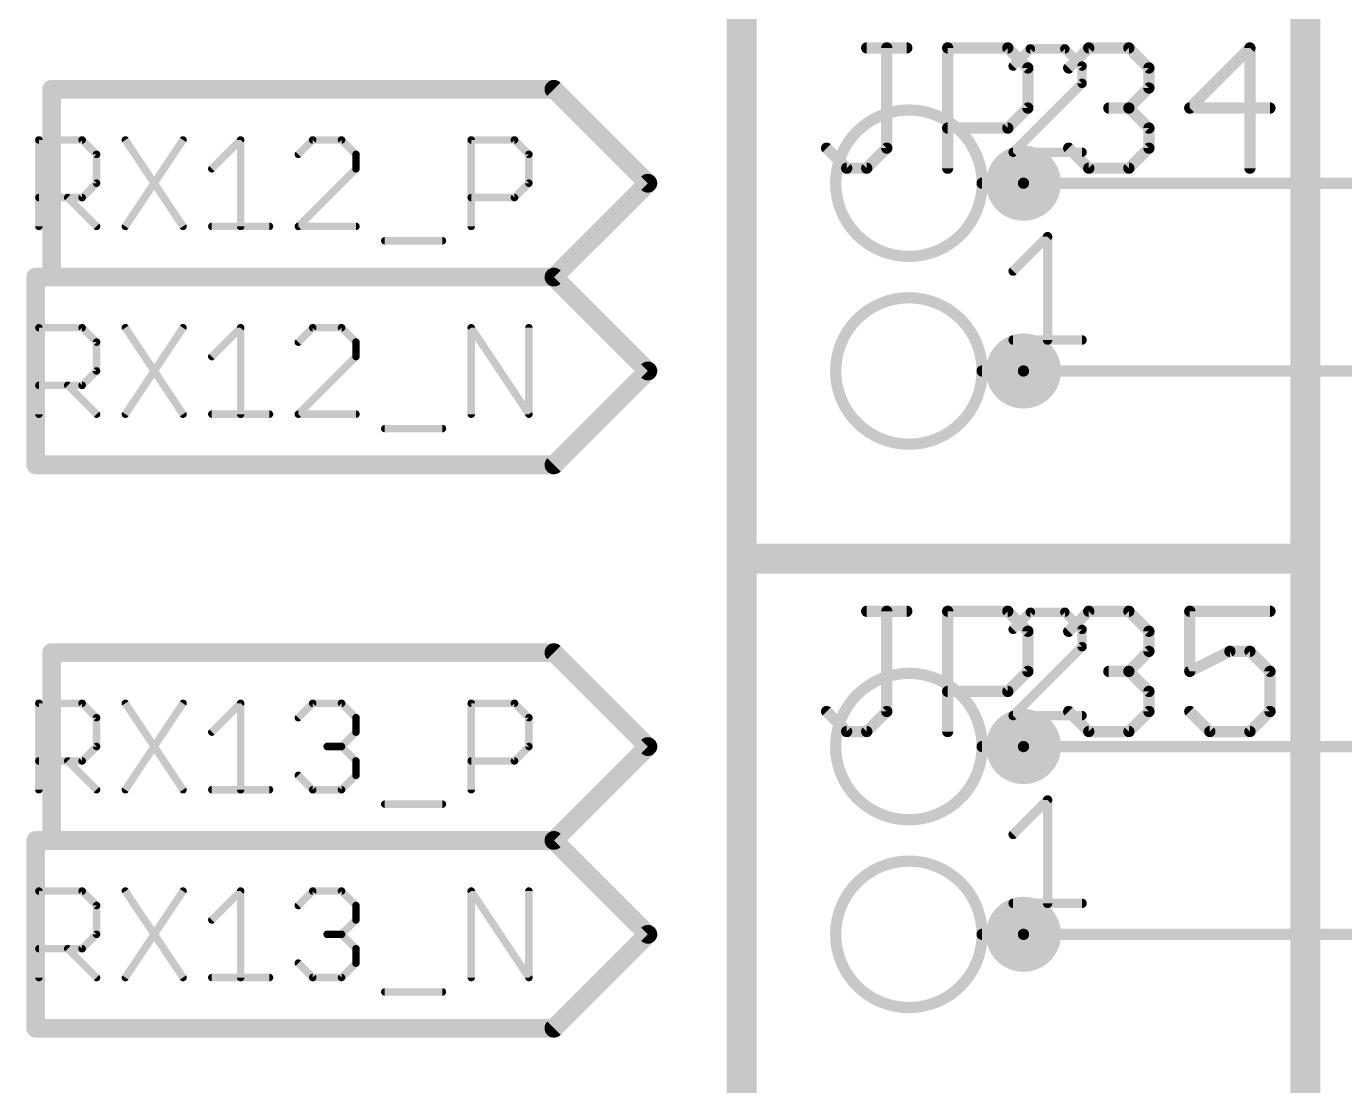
# Model space of a CAD drawing. Extents: x -72 to 265, y -97 to 216.
# Drawn here: x -71.91 to -54.08, y -37.61 to -23.28 of the extents above; entities that cross this region are included whole.
import ezdxf

# ---------------------------------------------------------------- set-up
doc = ezdxf.new("R2010")
doc.units = 0
for name, color, linetype in [('91', 94, 'CONTINUOUS'), ('94', 14, 'CONTINUOUS'), ('95', 251, 'CONTINUOUS')]:
    doc.layers.add(name, color=color, linetype=linetype)

msp = doc.modelspace()

# ---------------------------------------------------------------- linework, layer by layer
at = {"layer": '91'}
for points, const_width in [([(-58.42, -25.654, 1), (-58.42, -25.146, 1), (-58.42, -25.654)], 0.508), ([(-58.42, -25.3619, 1), (-58.42, -25.4381)], 0.0762), ([(-58.42, -28.194, 1), (-58.42, -27.686, 1), (-58.42, -28.194)], 0.508), ([(-58.42, -27.9019, 1), (-58.42, -27.9781)], 0.0762), ([(-58.42, -33.274, 1), (-58.42, -32.766, 1), (-58.42, -33.274)], 0.508), ([(-58.42, -32.9819, 1), (-58.42, -33.0581)], 0.0762), ([(-58.42, -35.814, 1), (-58.42, -35.306, 1), (-58.42, -35.814)], 0.508), ([(-58.42, -35.5219, 1), (-58.42, -35.5981)], 0.0762)]:
    msp.add_lwpolyline(points, format="xyb", dxfattribs=dict(at, const_width=const_width))
at = {"layer": '91', "const_width": 0.1524}
for points in [[(-58.42, -25.4), (-45.72, -25.4)], [(-58.42, -27.94), (-45.72, -27.94)], [(-58.42, -33.02), (-45.72, -33.02)], [(-58.42, -35.56), (-45.72, -35.56)]]:
    msp.add_lwpolyline(points, dxfattribs=at)
at = {"layer": '94'}
for points, const_width in [([(-62.23, -22.86), (-62.23, -30.48)], 0.4064), ([(-54.61, -30.48), (-54.61, -22.86)], 0.4064), ([(-58.42, -25.4), (-58.9788, -25.4)], 0.1524), ([(-58.42, -27.94), (-58.9788, -27.94)], 0.1524), ([(-62.23, -30.48), (-54.61, -30.48)], 0.4064), ([(-54.61, -30.48), (-62.23, -30.48)], 0.4064), ([(-62.23, -30.48), (-62.23, -38.1)], 0.4064), ([(-54.61, -38.1), (-54.61, -30.48)], 0.4064), ([(-58.42, -33.02), (-58.9788, -33.02)], 0.1524), ([(-58.42, -35.56), (-58.9788, -35.56)], 0.1524)]:
    msp.add_lwpolyline(points, dxfattribs=dict(at, const_width=const_width))
for points, const_width in [([(-59.9694, -26.3906, 1), (-59.9694, -24.4094, 1), (-59.9694, -26.3906)], 0.1524), ([(-58.9788, -25.3619, 1), (-58.9788, -25.4381)], 0.0762), ([(-58.42, -25.4381, 1), (-58.42, -25.3619)], 0.0762), ([(-59.9694, -28.9306, 1), (-59.9694, -26.9494, 1), (-59.9694, -28.9306)], 0.1524), ([(-58.9788, -27.9019, 1), (-58.9788, -27.9781)], 0.0762), ([(-58.42, -27.9781, 1), (-58.42, -27.9019)], 0.0762), ([(-62.23, -30.3784, 1), (-62.23, -30.5816)], 0.2032), ([(-62.23, -30.3784, 1), (-62.23, -30.5816)], 0.2032), ([(-62.1284, -30.48, 1), (-62.3316, -30.48)], 0.2032), ([(-54.5084, -30.48, 1), (-54.7116, -30.48)], 0.2032), ([(-54.61, -30.5816, 1), (-54.61, -30.3784)], 0.2032), ([(-54.61, -30.5816, 1), (-54.61, -30.3784)], 0.2032), ([(-62.3316, -30.48, 1), (-62.1284, -30.48)], 0.2032), ([(-54.7116, -30.48, 1), (-54.5084, -30.48)], 0.2032), ([(-59.9694, -34.0106, 1), (-59.9694, -32.0294, 1), (-59.9694, -34.0106)], 0.1524), ([(-58.9788, -32.9819, 1), (-58.9788, -33.0581)], 0.0762), ([(-58.42, -33.0581, 1), (-58.42, -32.9819)], 0.0762), ([(-59.9694, -36.5506, 1), (-59.9694, -34.5694, 1), (-59.9694, -36.5506)], 0.1524), ([(-58.9788, -35.5219, 1), (-58.9788, -35.5981)], 0.0762), ([(-58.42, -35.5981, 1), (-58.42, -35.5219)], 0.0762)]:
    msp.add_lwpolyline(points, format="xyb", dxfattribs=dict(at, const_width=const_width))
at = {"layer": '95'}
for points, const_width in [([(-60.5401, -23.5698), (-59.9978, -23.5698)], 0.1524), ([(-60.2689, -24.9256), (-60.2689, -23.5698)], 0.1524), ([(-59.4453, -25.1968), (-59.4453, -23.5698)], 0.1524), ([(-59.4453, -23.5698), (-58.6318, -23.5698)], 0.1524), ([(-58.6318, -23.5698), (-58.3606, -23.841)], 0.1524), ([(-58.3267, -23.5827), (-58.5597, -23.8157)], 0.127), ([(-57.8606, -23.5827), (-58.3267, -23.5827)], 0.127), ([(-57.6276, -23.8157), (-57.8606, -23.5827)], 0.127), ([(-57.8081, -23.841), (-57.537, -23.5698)], 0.1524), ([(-57.537, -23.5698), (-56.9946, -23.5698)], 0.1524), ([(-56.9946, -23.5698), (-56.7235, -23.841)], 0.1524), ([(-55.3575, -23.5698), (-56.171, -24.3833)], 0.1524), ([(-55.3575, -25.1968), (-55.3575, -23.5698)], 0.1524), ([(-58.3606, -23.841), (-58.3606, -24.3833)], 0.1524), ([(-57.6276, -24.0488), (-57.6276, -23.8157)], 0.127), ([(-56.7235, -23.841), (-56.7235, -24.1121)], 0.1524), ([(-64.77, -24.13), (-71.5639, -24.13)], 0.254), ([(-71.5639, -26.67), (-71.5639, -24.13)], 0.254), ([(-63.5, -25.4), (-64.77, -24.13)], 0.254), ([(-58.5597, -24.9809), (-57.6276, -24.0488)], 0.127), ([(-56.7235, -24.1121), (-56.9946, -24.3833)], 0.1524), ([(-58.3606, -24.3833), (-58.6318, -24.6545)], 0.1524), ([(-56.9946, -24.3833), (-57.2658, -24.3833)], 0.1524), ([(-56.9946, -24.3833), (-56.7235, -24.6545)], 0.1524), ([(-56.171, -24.3833), (-55.0863, -24.3833)], 0.1524), ([(-58.6318, -24.6545), (-59.4453, -24.6545)], 0.1524), ([(-56.7235, -24.6545), (-56.7235, -24.9256)], 0.1524), ([(-71.7356, -25.9842), (-71.7356, -24.8148)], 0.1016), ([(-71.7356, -24.8148), (-71.1509, -24.8148)], 0.1016), ([(-71.1509, -24.8148), (-70.956, -25.0097)], 0.1016), ([(-70.5662, -24.8148), (-69.7866, -25.9842)], 0.1016), ([(-69.7866, -24.8148), (-70.5662, -25.9842)], 0.1016), ([(-69.3968, -25.2046), (-69.007, -24.8148)], 0.1016), ([(-69.007, -24.8148), (-69.007, -25.9842)], 0.1016), ([(-68.0325, -24.8148), (-68.2274, -25.0097)], 0.1016), ([(-67.6427, -24.8148), (-68.0325, -24.8148)], 0.1016), ([(-67.4478, -25.0097), (-67.6427, -24.8148)], 0.1016), ([(-65.8886, -25.9842), (-65.8886, -24.8148)], 0.1016), ([(-65.8886, -24.8148), (-65.3039, -24.8148)], 0.1016), ([(-65.3039, -24.8148), (-65.109, -25.0097)], 0.1016), ([(-70.956, -25.0097), (-70.956, -25.3995)], 0.1016), ([(-67.4478, -25.2046), (-67.4478, -25.0097)], 0.1016), ([(-65.109, -25.0097), (-65.109, -25.3995)], 0.1016), ([(-61.0824, -24.9256), (-60.8113, -25.1968)], 0.1524), ([(-60.5401, -25.1968), (-60.2689, -24.9256)], 0.1524), ([(-57.6276, -24.9809), (-58.5597, -24.9809)], 0.127), ([(-57.537, -25.1968), (-57.8081, -24.9256)], 0.1524), ([(-56.7235, -24.9256), (-56.9946, -25.1968)], 0.1524), ([(-60.8113, -25.1968), (-60.5401, -25.1968)], 0.1524), ([(-56.9946, -25.1968), (-57.537, -25.1968)], 0.1524), ([(-68.2274, -25.9842), (-67.4478, -25.2046)], 0.1016), ([(-63.5, -25.4), (-64.77, -26.67)], 0.254), ([(-70.956, -25.3995), (-71.1509, -25.5944)], 0.1016), ([(-65.109, -25.3995), (-65.3039, -25.5944)], 0.1016), ([(-71.1509, -25.5944), (-71.7356, -25.5944)], 0.1016), ([(-71.3458, -25.5944), (-70.956, -25.9842)], 0.1016), ([(-65.3039, -25.5944), (-65.8886, -25.5944)], 0.1016), ([(-69.3968, -25.9842), (-68.6172, -25.9842)], 0.1016), ([(-67.4478, -25.9842), (-68.2274, -25.9842)], 0.1016), ([(-67.058, -26.1791), (-66.2784, -26.1791)], 0.1016), ([(-58.5597, -26.5888), (-58.0936, -26.1227)], 0.127), ([(-58.0936, -26.1227), (-58.0936, -27.5209)], 0.127), ([(-64.77, -26.67), (-71.7781, -26.67)], 0.254), ([(-71.7781, -29.21), (-71.7781, -26.67)], 0.254), ([(-64.77, -26.67), (-71.5639, -26.67)], 0.254), ([(-63.5, -27.94), (-64.77, -26.67)], 0.254), ([(-71.7356, -28.5242), (-71.7356, -27.3548)], 0.1016), ([(-71.7356, -27.3548), (-71.1509, -27.3548)], 0.1016), ([(-71.1509, -27.3548), (-70.956, -27.5497)], 0.1016), ([(-70.5662, -27.3548), (-69.7866, -28.5242)], 0.1016), ([(-69.7866, -27.3548), (-70.5662, -28.5242)], 0.1016), ([(-69.3968, -27.7446), (-69.007, -27.3548)], 0.1016), ([(-69.007, -27.3548), (-69.007, -28.5242)], 0.1016), ([(-68.0325, -27.3548), (-68.2274, -27.5497)], 0.1016), ([(-67.6427, -27.3548), (-68.0325, -27.3548)], 0.1016), ([(-67.4478, -27.5497), (-67.6427, -27.3548)], 0.1016), ([(-65.8886, -28.5242), (-65.8886, -27.3548)], 0.1016), ([(-65.8886, -27.3548), (-65.109, -28.5242)], 0.1016), ([(-65.109, -28.5242), (-65.109, -27.3548)], 0.1016), ([(-70.956, -27.5497), (-70.956, -27.9395)], 0.1016), ([(-67.4478, -27.7446), (-67.4478, -27.5497)], 0.1016), ([(-58.5597, -27.5209), (-57.6276, -27.5209)], 0.127), ([(-68.2274, -28.5242), (-67.4478, -27.7446)], 0.1016), ([(-70.956, -27.9395), (-71.1509, -28.1344)], 0.1016), ([(-63.5, -27.94), (-64.77, -29.21)], 0.254), ([(-71.1509, -28.1344), (-71.7356, -28.1344)], 0.1016), ([(-71.3458, -28.1344), (-70.956, -28.5242)], 0.1016), ([(-69.3968, -28.5242), (-68.6172, -28.5242)], 0.1016), ([(-67.4478, -28.5242), (-68.2274, -28.5242)], 0.1016), ([(-67.058, -28.7191), (-66.2784, -28.7191)], 0.1016), ([(-64.77, -29.21), (-71.7781, -29.21)], 0.254), ([(-60.5401, -31.1898), (-59.9978, -31.1898)], 0.1524), ([(-60.2689, -32.5456), (-60.2689, -31.1898)], 0.1524), ([(-59.4453, -32.8168), (-59.4453, -31.1898)], 0.1524), ([(-59.4453, -31.1898), (-58.6318, -31.1898)], 0.1524), ([(-58.6318, -31.1898), (-58.3606, -31.461)], 0.1524), ([(-58.3267, -31.2027), (-58.5597, -31.4357)], 0.127), ([(-57.8606, -31.2027), (-58.3267, -31.2027)], 0.127), ([(-57.6276, -31.4357), (-57.8606, -31.2027)], 0.127), ([(-57.8081, -31.461), (-57.537, -31.1898)], 0.1524), ([(-57.537, -31.1898), (-56.9946, -31.1898)], 0.1524), ([(-56.9946, -31.1898), (-56.7235, -31.461)], 0.1524), ([(-55.0863, -31.1898), (-56.171, -31.1898)], 0.1524), ([(-56.171, -31.1898), (-56.171, -32.0033)], 0.1524), ([(-57.6276, -31.6688), (-57.6276, -31.4357)], 0.127), ([(-58.3606, -31.461), (-58.3606, -32.0033)], 0.1524), ([(-56.7235, -31.461), (-56.7235, -31.7321)], 0.1524), ([(-64.77, -31.75), (-71.5639, -31.75)], 0.254), ([(-71.5639, -34.29), (-71.5639, -31.75)], 0.254), ([(-63.5, -33.02), (-64.77, -31.75)], 0.254), ([(-58.5597, -32.6009), (-57.6276, -31.6688)], 0.127), ([(-56.7235, -31.7321), (-56.9946, -32.0033)], 0.1524), ([(-56.171, -32.0033), (-55.6286, -31.7321)], 0.1524), ([(-55.6286, -31.7321), (-55.3575, -31.7321)], 0.1524), ([(-55.3575, -31.7321), (-55.0863, -32.0033)], 0.1524), ([(-58.3606, -32.0033), (-58.6318, -32.2745)], 0.1524), ([(-56.9946, -32.0033), (-57.2658, -32.0033)], 0.1524), ([(-56.9946, -32.0033), (-56.7235, -32.2745)], 0.1524), ([(-55.0863, -32.0033), (-55.0863, -32.5456)], 0.1524), ([(-58.6318, -32.2745), (-59.4453, -32.2745)], 0.1524), ([(-56.7235, -32.2745), (-56.7235, -32.5456)], 0.1524), ([(-71.7356, -33.6042), (-71.7356, -32.4348)], 0.1016), ([(-71.7356, -32.4348), (-71.1509, -32.4348)], 0.1016), ([(-71.1509, -32.4348), (-70.956, -32.6297)], 0.1016), ([(-70.5662, -32.4348), (-69.7866, -33.6042)], 0.1016), ([(-69.7866, -32.4348), (-70.5662, -33.6042)], 0.1016), ([(-69.3968, -32.8246), (-69.007, -32.4348)], 0.1016), ([(-69.007, -32.4348), (-69.007, -33.6042)], 0.1016), ([(-68.2274, -32.6297), (-68.0325, -32.4348)], 0.1016), ([(-68.0325, -32.4348), (-67.6427, -32.4348)], 0.1016), ([(-67.6427, -32.4348), (-67.4478, -32.6297)], 0.1016), ([(-65.8886, -33.6042), (-65.8886, -32.4348)], 0.1016), ([(-65.8886, -32.4348), (-65.3039, -32.4348)], 0.1016), ([(-65.3039, -32.4348), (-65.109, -32.6297)], 0.1016), ([(-70.956, -32.6297), (-70.956, -33.0195)], 0.1016), ([(-67.4478, -32.6297), (-67.4478, -32.8246)], 0.1016), ([(-65.109, -32.6297), (-65.109, -33.0195)], 0.1016), ([(-61.0824, -32.5456), (-60.8113, -32.8168)], 0.1524), ([(-60.5401, -32.8168), (-60.2689, -32.5456)], 0.1524), ([(-57.6276, -32.6009), (-58.5597, -32.6009)], 0.127), ([(-57.537, -32.8168), (-57.8081, -32.5456)], 0.1524), ([(-56.7235, -32.5456), (-56.9946, -32.8168)], 0.1524), ([(-55.8998, -32.8168), (-56.171, -32.5456)], 0.1524), ([(-55.0863, -32.5456), (-55.3575, -32.8168)], 0.1524), ([(-67.4478, -32.8246), (-67.6427, -33.0195)], 0.1016), ([(-60.8113, -32.8168), (-60.5401, -32.8168)], 0.1524), ([(-56.9946, -32.8168), (-57.537, -32.8168)], 0.1524), ([(-55.3575, -32.8168), (-55.8998, -32.8168)], 0.1524), ([(-70.956, -33.0195), (-71.1509, -33.2144)], 0.1016), ([(-67.6427, -33.0195), (-67.8376, -33.0195)], 0.1016), ([(-67.6427, -33.0195), (-67.4478, -33.2144)], 0.1016), ([(-65.109, -33.0195), (-65.3039, -33.2144)], 0.1016), ([(-63.5, -33.02), (-64.77, -34.29)], 0.254), ([(-71.1509, -33.2144), (-71.7356, -33.2144)], 0.1016), ([(-71.3458, -33.2144), (-70.956, -33.6042)], 0.1016), ([(-67.4478, -33.2144), (-67.4478, -33.4093)], 0.1016), ([(-65.3039, -33.2144), (-65.8886, -33.2144)], 0.1016), ([(-68.0325, -33.6042), (-68.2274, -33.4093)], 0.1016), ([(-67.4478, -33.4093), (-67.6427, -33.6042)], 0.1016), ([(-69.3968, -33.6042), (-68.6172, -33.6042)], 0.1016), ([(-67.6427, -33.6042), (-68.0325, -33.6042)], 0.1016), ([(-58.5597, -34.2088), (-58.0936, -33.7427)], 0.127), ([(-58.0936, -33.7427), (-58.0936, -35.1409)], 0.127), ([(-67.058, -33.7991), (-66.2784, -33.7991)], 0.1016), ([(-64.77, -34.29), (-71.7781, -34.29)], 0.254), ([(-71.7781, -36.83), (-71.7781, -34.29)], 0.254), ([(-64.77, -34.29), (-71.5639, -34.29)], 0.254), ([(-63.5, -35.56), (-64.77, -34.29)], 0.254), ([(-71.7356, -36.1442), (-71.7356, -34.9748)], 0.1016), ([(-71.7356, -34.9748), (-71.1509, -34.9748)], 0.1016), ([(-71.1509, -34.9748), (-70.956, -35.1697)], 0.1016), ([(-70.5662, -34.9748), (-69.7866, -36.1442)], 0.1016), ([(-69.7866, -34.9748), (-70.5662, -36.1442)], 0.1016), ([(-69.3968, -35.3646), (-69.007, -34.9748)], 0.1016), ([(-69.007, -34.9748), (-69.007, -36.1442)], 0.1016), ([(-68.2274, -35.1697), (-68.0325, -34.9748)], 0.1016), ([(-68.0325, -34.9748), (-67.6427, -34.9748)], 0.1016), ([(-67.6427, -34.9748), (-67.4478, -35.1697)], 0.1016), ([(-65.8886, -36.1442), (-65.8886, -34.9748)], 0.1016), ([(-65.8886, -34.9748), (-65.109, -36.1442)], 0.1016), ([(-65.109, -36.1442), (-65.109, -34.9748)], 0.1016), ([(-70.956, -35.1697), (-70.956, -35.5595)], 0.1016), ([(-67.4478, -35.1697), (-67.4478, -35.3646)], 0.1016), ([(-58.5597, -35.1409), (-57.6276, -35.1409)], 0.127), ([(-67.4478, -35.3646), (-67.6427, -35.5595)], 0.1016), ([(-63.5, -35.56), (-64.77, -36.83)], 0.254), ([(-70.956, -35.5595), (-71.1509, -35.7544)], 0.1016), ([(-67.6427, -35.5595), (-67.8376, -35.5595)], 0.1016), ([(-67.6427, -35.5595), (-67.4478, -35.7544)], 0.1016), ([(-71.1509, -35.7544), (-71.7356, -35.7544)], 0.1016), ([(-71.3458, -35.7544), (-70.956, -36.1442)], 0.1016), ([(-67.4478, -35.7544), (-67.4478, -35.9493)], 0.1016), ([(-68.0325, -36.1442), (-68.2274, -35.9493)], 0.1016), ([(-67.4478, -35.9493), (-67.6427, -36.1442)], 0.1016), ([(-69.3968, -36.1442), (-68.6172, -36.1442)], 0.1016), ([(-67.6427, -36.1442), (-68.0325, -36.1442)], 0.1016), ([(-67.058, -36.3391), (-66.2784, -36.3391)], 0.1016), ([(-64.77, -36.83), (-71.7781, -36.83)], 0.254)]:
    msp.add_lwpolyline(points, dxfattribs=dict(at, const_width=const_width))
for points, const_width in [([(-60.5401, -23.5317, 1), (-60.5401, -23.6079)], 0.0762), ([(-60.2308, -23.5698, 1), (-60.307, -23.5698)], 0.0762), ([(-59.9978, -23.6079, 1), (-59.9978, -23.5317)], 0.0762), ([(-59.4072, -23.5698, 1), (-59.4834, -23.5698)], 0.0762), ([(-59.4453, -23.5317, 1), (-59.4453, -23.6079)], 0.0762), ([(-58.6048, -23.5429, 1), (-58.6587, -23.5968)], 0.0762), ([(-58.6318, -23.6079, 1), (-58.6318, -23.5317)], 0.0762), ([(-58.3267, -23.551, 1), (-58.3267, -23.6145)], 0.0635), ([(-58.3042, -23.6052, 1), (-58.3491, -23.5603)], 0.0635), ([(-57.8382, -23.5603, 1), (-57.8831, -23.6052)], 0.0635), ([(-57.8606, -23.6145, 1), (-57.8606, -23.551)], 0.0635), ([(-57.537, -23.5317, 1), (-57.537, -23.6079)], 0.0762), ([(-57.51, -23.5968, 1), (-57.5639, -23.5429)], 0.0762), ([(-56.9677, -23.5429, 1), (-57.0216, -23.5968)], 0.0762), ([(-56.9946, -23.6079, 1), (-56.9946, -23.5317)], 0.0762), ([(-55.3194, -23.5698, 1), (-55.3956, -23.5698)], 0.0762), ([(-55.3305, -23.5968, 1), (-55.3844, -23.5429)], 0.0762), ([(-58.5822, -23.7933, 1), (-58.5372, -23.8382)], 0.0635), ([(-58.3225, -23.841, 1), (-58.3987, -23.841)], 0.0762), ([(-58.3876, -23.8679, 1), (-58.3337, -23.814)], 0.0762), ([(-57.8351, -23.814, 1), (-57.7812, -23.8679)], 0.0762), ([(-57.5958, -23.8157, 1), (-57.6593, -23.8157)], 0.0635), ([(-57.65, -23.8382, 1), (-57.6051, -23.7933)], 0.0635), ([(-56.6854, -23.841, 1), (-56.7616, -23.841)], 0.0762), ([(-56.7504, -23.8679, 1), (-56.6965, -23.814)], 0.0762), ([(-71.5639, -24.0665, 1), (-71.5639, -24.1935)], 0.127), ([(-71.5004, -24.13, 1), (-71.6274, -24.13)], 0.127), ([(-64.7251, -24.0851, 1), (-64.8149, -24.1749)], 0.127), ([(-64.77, -24.1935, 1), (-64.77, -24.0665)], 0.127), ([(-57.6593, -24.0488, 1), (-57.5958, -24.0488)], 0.0635), ([(-57.6051, -24.0712, 1), (-57.65, -24.0263)], 0.0635), ([(-56.6965, -24.1391, 1), (-56.7504, -24.0852)], 0.0762), ([(-56.7616, -24.1121, 1), (-56.6854, -24.1121)], 0.0762), ([(-58.3987, -24.3833, 1), (-58.3225, -24.3833)], 0.0762), ([(-58.3337, -24.4102, 1), (-58.3876, -24.3564)], 0.0762), ([(-57.2658, -24.3452, 1), (-57.2658, -24.4214)], 0.0762), ([(-56.9677, -24.3564, 1), (-57.0216, -24.4102)], 0.0762), ([(-57.0216, -24.3564, 1), (-56.9677, -24.4102)], 0.0762), ([(-56.9946, -24.4214, 1), (-56.9946, -24.3452)], 0.0762), ([(-56.171, -24.3452, 1), (-56.171, -24.4214)], 0.0762), ([(-56.1979, -24.3564, 1), (-56.144, -24.4102)], 0.0762), ([(-55.0863, -24.4214, 1), (-55.0863, -24.3452)], 0.0762), ([(-59.4453, -24.6164, 1), (-59.4453, -24.6926)], 0.0762), ([(-58.6587, -24.6275, 1), (-58.6048, -24.6814)], 0.0762), ([(-58.6318, -24.6926, 1), (-58.6318, -24.6164)], 0.0762), ([(-56.6854, -24.6545, 1), (-56.7616, -24.6545)], 0.0762), ([(-56.7504, -24.6814, 1), (-56.6965, -24.6275)], 0.0762), ([(-71.7102, -24.8148, 1), (-71.761, -24.8148)], 0.0508), ([(-71.7356, -24.7894, 1), (-71.7356, -24.8402)], 0.0508), ([(-71.1329, -24.7968, 1), (-71.1689, -24.8328)], 0.0508), ([(-71.1509, -24.8402, 1), (-71.1509, -24.7894)], 0.0508), ([(-70.5451, -24.8007, 1), (-70.5873, -24.8289)], 0.0508), ([(-69.7655, -24.8289, 1), (-69.8077, -24.8007)], 0.0508), ([(-68.9816, -24.8148, 1), (-69.0324, -24.8148)], 0.0508), ([(-68.989, -24.8328, 1), (-69.025, -24.7968)], 0.0508), ([(-68.0325, -24.7894, 1), (-68.0325, -24.8402)], 0.0508), ([(-68.0145, -24.8328, 1), (-68.0505, -24.7968)], 0.0508), ([(-67.6247, -24.7968, 1), (-67.6607, -24.8328)], 0.0508), ([(-67.6427, -24.8402, 1), (-67.6427, -24.7894)], 0.0508), ([(-65.8632, -24.8148, 1), (-65.914, -24.8148)], 0.0508), ([(-65.8886, -24.7894, 1), (-65.8886, -24.8402)], 0.0508), ([(-65.286, -24.7968, 1), (-65.3219, -24.8328)], 0.0508), ([(-65.3039, -24.8402, 1), (-65.3039, -24.7894)], 0.0508), ([(-70.9306, -25.0097, 1), (-70.9814, -25.0097)], 0.0508), ([(-67.4224, -25.0097, 1), (-67.4732, -25.0097)], 0.0508), ([(-65.0836, -25.0097, 1), (-65.1344, -25.0097)], 0.0508), ([(-61.0555, -24.8987, 1), (-61.1094, -24.9526)], 0.0762), ([(-60.307, -24.9256, 1), (-60.2308, -24.9256)], 0.0762), ([(-60.242, -24.9526, 1), (-60.2959, -24.8987)], 0.0762), ([(-58.5822, -24.9584, 1), (-58.5372, -25.0034)], 0.0635), ([(-58.5597, -24.9492, 1), (-58.5597, -25.0127)], 0.0635), ([(-57.7812, -24.8987, 1), (-57.8351, -24.9526)], 0.0762), ([(-57.6276, -25.0127, 1), (-57.6276, -24.9492)], 0.0635), ([(-56.7616, -24.9256, 1), (-56.6854, -24.9256)], 0.0762), ([(-56.6965, -24.9526, 1), (-56.7504, -24.8987)], 0.0762), ([(-70.974, -25.0277, 1), (-70.938, -24.9917)], 0.0508), ([(-68.2454, -24.9917, 1), (-68.2094, -25.0277)], 0.0508), ([(-67.4658, -25.0277, 1), (-67.4298, -24.9917)], 0.0508), ([(-65.127, -25.0277, 1), (-65.0911, -24.9917)], 0.0508), ([(-60.8113, -25.1587, 1), (-60.8113, -25.2349)], 0.0762), ([(-60.8382, -25.2237, 1), (-60.7843, -25.1699)], 0.0762), ([(-60.567, -25.1699, 1), (-60.5132, -25.2237)], 0.0762), ([(-60.5401, -25.2349, 1), (-60.5401, -25.1587)], 0.0762), ([(-57.537, -25.1587, 1), (-57.537, -25.2349)], 0.0762), ([(-57.5639, -25.2237, 1), (-57.51, -25.1699)], 0.0762), ([(-57.0216, -25.1699, 1), (-56.9677, -25.2237)], 0.0762), ([(-56.9946, -25.2349, 1), (-56.9946, -25.1587)], 0.0762), ([(-69.4148, -25.1866, 1), (-69.3788, -25.2226)], 0.0508), ([(-67.4732, -25.2046, 1), (-67.4224, -25.2046)], 0.0508), ([(-67.4298, -25.2226, 1), (-67.4658, -25.1866)], 0.0508), ([(-63.4551, -25.4449, 1), (-63.5449, -25.3551)], 0.127), ([(-63.5449, -25.4449, 1), (-63.4551, -25.3551)], 0.127), ([(-59.4834, -25.1968, 1), (-59.4072, -25.1968)], 0.0762), ([(-55.3956, -25.1968, 1), (-55.3194, -25.1968)], 0.0762), ([(-70.9814, -25.3995, 1), (-70.9306, -25.3995)], 0.0508), ([(-70.938, -25.4175, 1), (-70.974, -25.3815)], 0.0508), ([(-65.1344, -25.3995, 1), (-65.0836, -25.3995)], 0.0508), ([(-65.0911, -25.4175, 1), (-65.127, -25.3815)], 0.0508), ([(-71.7356, -25.569, 1), (-71.7356, -25.6198)], 0.0508), ([(-71.3278, -25.5764, 1), (-71.3638, -25.6124)], 0.0508), ([(-71.1689, -25.5764, 1), (-71.1329, -25.6124)], 0.0508), ([(-71.1509, -25.6198, 1), (-71.1509, -25.569)], 0.0508), ([(-65.8886, -25.569, 1), (-65.8886, -25.6198)], 0.0508), ([(-65.3219, -25.5764, 1), (-65.286, -25.6124)], 0.0508), ([(-65.3039, -25.6198, 1), (-65.3039, -25.569)], 0.0508), ([(-71.761, -25.9842, 1), (-71.7102, -25.9842)], 0.0508), ([(-70.974, -26.0022, 1), (-70.938, -25.9662)], 0.0508), ([(-70.5873, -25.9701, 1), (-70.5451, -25.9983)], 0.0508), ([(-69.8077, -25.9983, 1), (-69.7655, -25.9701)], 0.0508), ([(-69.3968, -25.9588, 1), (-69.3968, -26.0096)], 0.0508), ([(-69.0324, -25.9842, 1), (-68.9816, -25.9842)], 0.0508), ([(-68.6172, -26.0096, 1), (-68.6172, -25.9588)], 0.0508), ([(-68.2454, -25.9662, 1), (-68.2094, -26.0022)], 0.0508), ([(-68.2274, -25.9588, 1), (-68.2274, -26.0096)], 0.0508), ([(-67.4478, -26.0096, 1), (-67.4478, -25.9588)], 0.0508), ([(-65.914, -25.9842, 1), (-65.8632, -25.9842)], 0.0508), ([(-67.058, -26.1537, 1), (-67.058, -26.2045)], 0.0508), ([(-66.2784, -26.2045, 1), (-66.2784, -26.1537)], 0.0508), ([(-58.0619, -26.1227, 1), (-58.1254, -26.1227)], 0.0635), ([(-58.0712, -26.1452, 1), (-58.1161, -26.1003)], 0.0635), ([(-71.7781, -26.6065, 1), (-71.7781, -26.7335)], 0.127), ([(-71.7146, -26.67, 1), (-71.8416, -26.67)], 0.127), ([(-71.5639, -26.6065, 1), (-71.5639, -26.7335)], 0.127), ([(-64.7251, -26.6251, 1), (-64.8149, -26.7149)], 0.127), ([(-64.8149, -26.6251, 1), (-64.7251, -26.7149)], 0.127), ([(-64.77, -26.7335, 1), (-64.77, -26.6065)], 0.127), ([(-64.77, -26.7335, 1), (-64.77, -26.6065)], 0.127), ([(-58.5822, -26.5663, 1), (-58.5372, -26.6112)], 0.0635), ([(-71.6274, -26.67, 1), (-71.5004, -26.67)], 0.127), ([(-71.7102, -27.3548, 1), (-71.761, -27.3548)], 0.0508), ([(-71.7356, -27.3294, 1), (-71.7356, -27.3802)], 0.0508), ([(-71.1329, -27.3368, 1), (-71.1689, -27.3728)], 0.0508), ([(-71.1509, -27.3802, 1), (-71.1509, -27.3294)], 0.0508), ([(-70.5451, -27.3407, 1), (-70.5873, -27.3689)], 0.0508), ([(-69.7655, -27.3689, 1), (-69.8077, -27.3407)], 0.0508), ([(-68.9816, -27.3548, 1), (-69.0324, -27.3548)], 0.0508), ([(-68.989, -27.3728, 1), (-69.025, -27.3368)], 0.0508), ([(-68.0325, -27.3294, 1), (-68.0325, -27.3802)], 0.0508), ([(-68.0145, -27.3728, 1), (-68.0505, -27.3368)], 0.0508), ([(-67.6247, -27.3368, 1), (-67.6607, -27.3728)], 0.0508), ([(-67.6427, -27.3802, 1), (-67.6427, -27.3294)], 0.0508), ([(-65.8632, -27.3548, 1), (-65.914, -27.3548)], 0.0508), ([(-65.8675, -27.3407, 1), (-65.9097, -27.3689)], 0.0508), ([(-65.0836, -27.3548, 1), (-65.1344, -27.3548)], 0.0508), ([(-70.9306, -27.5497, 1), (-70.9814, -27.5497)], 0.0508), ([(-70.974, -27.5677, 1), (-70.938, -27.5317)], 0.0508), ([(-68.2454, -27.5317, 1), (-68.2094, -27.5677)], 0.0508), ([(-67.4224, -27.5497, 1), (-67.4732, -27.5497)], 0.0508), ([(-67.4658, -27.5677, 1), (-67.4298, -27.5317)], 0.0508), ([(-58.5597, -27.4892, 1), (-58.5597, -27.5526)], 0.0635), ([(-58.1254, -27.5209, 1), (-58.0619, -27.5209)], 0.0635), ([(-57.6276, -27.5526, 1), (-57.6276, -27.4892)], 0.0635), ([(-69.4148, -27.7266, 1), (-69.3788, -27.7626)], 0.0508), ([(-67.4732, -27.7446, 1), (-67.4224, -27.7446)], 0.0508), ([(-67.4298, -27.7626, 1), (-67.4658, -27.7266)], 0.0508), ([(-70.9814, -27.9395, 1), (-70.9306, -27.9395)], 0.0508), ([(-70.938, -27.9575, 1), (-70.974, -27.9215)], 0.0508), ([(-63.4551, -27.9849, 1), (-63.5449, -27.8951)], 0.127), ([(-63.5449, -27.9849, 1), (-63.4551, -27.8951)], 0.127), ([(-71.7356, -28.109, 1), (-71.7356, -28.1598)], 0.0508), ([(-71.3278, -28.1164, 1), (-71.3638, -28.1524)], 0.0508), ([(-71.1689, -28.1164, 1), (-71.1329, -28.1524)], 0.0508), ([(-71.1509, -28.1598, 1), (-71.1509, -28.109)], 0.0508), ([(-71.761, -28.5242, 1), (-71.7102, -28.5242)], 0.0508), ([(-70.974, -28.5422, 1), (-70.938, -28.5062)], 0.0508), ([(-70.5873, -28.5101, 1), (-70.5451, -28.5383)], 0.0508), ([(-69.8077, -28.5383, 1), (-69.7655, -28.5101)], 0.0508), ([(-69.3968, -28.4988, 1), (-69.3968, -28.5496)], 0.0508), ([(-69.0324, -28.5242, 1), (-68.9816, -28.5242)], 0.0508), ([(-68.6172, -28.5496, 1), (-68.6172, -28.4988)], 0.0508), ([(-68.2454, -28.5062, 1), (-68.2094, -28.5422)], 0.0508), ([(-68.2274, -28.4988, 1), (-68.2274, -28.5496)], 0.0508), ([(-67.4478, -28.5496, 1), (-67.4478, -28.4988)], 0.0508), ([(-65.914, -28.5242, 1), (-65.8632, -28.5242)], 0.0508), ([(-65.1344, -28.5242, 1), (-65.0836, -28.5242)], 0.0508), ([(-65.1301, -28.5383, 1), (-65.0879, -28.5101)], 0.0508), ([(-67.058, -28.6937, 1), (-67.058, -28.7445)], 0.0508), ([(-66.2784, -28.7445, 1), (-66.2784, -28.6937)], 0.0508), ([(-71.7781, -29.1465, 1), (-71.7781, -29.2735)], 0.127), ([(-71.8416, -29.21, 1), (-71.7146, -29.21)], 0.127), ([(-64.8149, -29.1651, 1), (-64.7251, -29.2549)], 0.127), ([(-64.77, -29.2735, 1), (-64.77, -29.1465)], 0.127), ([(-60.5401, -31.1517, 1), (-60.5401, -31.2279)], 0.0762), ([(-60.2308, -31.1898, 1), (-60.307, -31.1898)], 0.0762), ([(-59.9978, -31.2279, 1), (-59.9978, -31.1517)], 0.0762), ([(-59.4072, -31.1898, 1), (-59.4834, -31.1898)], 0.0762), ([(-59.4453, -31.1517, 1), (-59.4453, -31.2279)], 0.0762), ([(-58.6048, -31.1629, 1), (-58.6587, -31.2168)], 0.0762), ([(-58.6318, -31.2279, 1), (-58.6318, -31.1517)], 0.0762), ([(-58.3267, -31.171, 1), (-58.3267, -31.2345)], 0.0635), ([(-58.3042, -31.2252, 1), (-58.3491, -31.1803)], 0.0635), ([(-57.8382, -31.1803, 1), (-57.8831, -31.2252)], 0.0635), ([(-57.8606, -31.2345, 1), (-57.8606, -31.171)], 0.0635), ([(-57.537, -31.1517, 1), (-57.537, -31.2279)], 0.0762), ([(-57.51, -31.2168, 1), (-57.5639, -31.1629)], 0.0762), ([(-56.9677, -31.1629, 1), (-57.0216, -31.2168)], 0.0762), ([(-56.9946, -31.2279, 1), (-56.9946, -31.1517)], 0.0762), ([(-56.171, -31.1517, 1), (-56.171, -31.2279)], 0.0762), ([(-56.1329, -31.1898, 1), (-56.2091, -31.1898)], 0.0762), ([(-55.0863, -31.2279, 1), (-55.0863, -31.1517)], 0.0762), ([(-57.5958, -31.4357, 1), (-57.6593, -31.4357)], 0.0635), ([(-58.5822, -31.4133, 1), (-58.5372, -31.4582)], 0.0635), ([(-58.3225, -31.461, 1), (-58.3987, -31.461)], 0.0762), ([(-58.3876, -31.4879, 1), (-58.3337, -31.434)], 0.0762), ([(-57.8351, -31.434, 1), (-57.7812, -31.4879)], 0.0762), ([(-57.65, -31.4582, 1), (-57.6051, -31.4133)], 0.0635), ([(-56.6854, -31.461, 1), (-56.7616, -31.461)], 0.0762), ([(-56.7504, -31.4879, 1), (-56.6965, -31.434)], 0.0762), ([(-71.5639, -31.6865, 1), (-71.5639, -31.8135)], 0.127), ([(-71.5004, -31.75, 1), (-71.6274, -31.75)], 0.127), ([(-64.7251, -31.7051, 1), (-64.8149, -31.7949)], 0.127), ([(-64.77, -31.8135, 1), (-64.77, -31.6865)], 0.127), ([(-57.6593, -31.6688, 1), (-57.5958, -31.6688)], 0.0635), ([(-57.6051, -31.6912, 1), (-57.65, -31.6463)], 0.0635), ([(-56.7616, -31.7321, 1), (-56.6854, -31.7321)], 0.0762), ([(-56.6965, -31.7591, 1), (-56.7504, -31.7052)], 0.0762), ([(-55.6286, -31.694, 1), (-55.6286, -31.7702)], 0.0762), ([(-55.6116, -31.7662, 1), (-55.6457, -31.6981)], 0.0762), ([(-55.3305, -31.7052, 1), (-55.3844, -31.7591)], 0.0762), ([(-55.3575, -31.7702, 1), (-55.3575, -31.694)], 0.0762), ([(-58.3987, -32.0033, 1), (-58.3225, -32.0033)], 0.0762), ([(-58.3337, -32.0302, 1), (-58.3876, -31.9764)], 0.0762), ([(-57.2658, -31.9652, 1), (-57.2658, -32.0414)], 0.0762), ([(-56.9677, -31.9764, 1), (-57.0216, -32.0302)], 0.0762), ([(-57.0216, -31.9764, 1), (-56.9677, -32.0302)], 0.0762), ([(-56.9946, -32.0414, 1), (-56.9946, -31.9652)], 0.0762), ([(-56.188, -31.9692, 1), (-56.1539, -32.0374)], 0.0762), ([(-56.2091, -32.0033, 1), (-56.1329, -32.0033)], 0.0762), ([(-55.0482, -32.0033, 1), (-55.1244, -32.0033)], 0.0762), ([(-55.1132, -32.0302, 1), (-55.0594, -31.9764)], 0.0762), ([(-59.4453, -32.2364, 1), (-59.4453, -32.3126)], 0.0762), ([(-58.6587, -32.2475, 1), (-58.6048, -32.3014)], 0.0762), ([(-58.6318, -32.3126, 1), (-58.6318, -32.2364)], 0.0762), ([(-56.6854, -32.2745, 1), (-56.7616, -32.2745)], 0.0762), ([(-56.7504, -32.3014, 1), (-56.6965, -32.2475)], 0.0762), ([(-71.7102, -32.4348, 1), (-71.761, -32.4348)], 0.0508), ([(-71.7356, -32.4094, 1), (-71.7356, -32.4602)], 0.0508), ([(-71.1329, -32.4168, 1), (-71.1689, -32.4528)], 0.0508), ([(-71.1509, -32.4602, 1), (-71.1509, -32.4094)], 0.0508), ([(-70.5451, -32.4207, 1), (-70.5873, -32.4489)], 0.0508), ([(-69.7655, -32.4489, 1), (-69.8077, -32.4207)], 0.0508), ([(-68.9816, -32.4348, 1), (-69.0324, -32.4348)], 0.0508), ([(-68.989, -32.4528, 1), (-69.025, -32.4168)], 0.0508), ([(-68.0325, -32.4094, 1), (-68.0325, -32.4602)], 0.0508), ([(-68.0145, -32.4528, 1), (-68.0505, -32.4168)], 0.0508), ([(-67.6247, -32.4168, 1), (-67.6607, -32.4528)], 0.0508), ([(-67.6427, -32.4602, 1), (-67.6427, -32.4094)], 0.0508), ([(-65.8632, -32.4348, 1), (-65.914, -32.4348)], 0.0508), ([(-65.8886, -32.4094, 1), (-65.8886, -32.4602)], 0.0508), ([(-65.286, -32.4168, 1), (-65.3219, -32.4528)], 0.0508), ([(-65.3039, -32.4602, 1), (-65.3039, -32.4094)], 0.0508), ([(-70.9306, -32.6297, 1), (-70.9814, -32.6297)], 0.0508), ([(-70.974, -32.6477, 1), (-70.938, -32.6117)], 0.0508), ([(-68.2454, -32.6117, 1), (-68.2094, -32.6477)], 0.0508), ([(-67.4224, -32.6297, 1), (-67.4732, -32.6297)], 0.0508), ([(-67.4658, -32.6477, 1), (-67.4298, -32.6117)], 0.0508), ([(-65.0836, -32.6297, 1), (-65.1344, -32.6297)], 0.0508), ([(-65.127, -32.6477, 1), (-65.0911, -32.6117)], 0.0508), ([(-61.0555, -32.5187, 1), (-61.1094, -32.5726)], 0.0762), ([(-60.307, -32.5456, 1), (-60.2308, -32.5456)], 0.0762), ([(-60.242, -32.5726, 1), (-60.2959, -32.5187)], 0.0762), ([(-58.5822, -32.5784, 1), (-58.5372, -32.6234)], 0.0635), ([(-58.5597, -32.5692, 1), (-58.5597, -32.6327)], 0.0635), ([(-57.7812, -32.5187, 1), (-57.8351, -32.5726)], 0.0762), ([(-57.6276, -32.6327, 1), (-57.6276, -32.5692)], 0.0635), ([(-56.7616, -32.5456, 1), (-56.6854, -32.5456)], 0.0762), ([(-56.6965, -32.5726, 1), (-56.7504, -32.5187)], 0.0762), ([(-56.144, -32.5187, 1), (-56.1979, -32.5726)], 0.0762), ([(-55.1244, -32.5456, 1), (-55.0482, -32.5456)], 0.0762), ([(-55.0594, -32.5726, 1), (-55.1132, -32.5187)], 0.0762), ([(-69.4148, -32.8066, 1), (-69.3788, -32.8426)], 0.0508), ([(-67.4732, -32.8246, 1), (-67.4224, -32.8246)], 0.0508), ([(-67.4298, -32.8426, 1), (-67.4658, -32.8066)], 0.0508), ([(-60.8113, -32.7787, 1), (-60.8113, -32.8549)], 0.0762), ([(-60.8382, -32.8437, 1), (-60.7843, -32.7899)], 0.0762), ([(-60.567, -32.7899, 1), (-60.5132, -32.8437)], 0.0762), ([(-60.5401, -32.8549, 1), (-60.5401, -32.7787)], 0.0762), ([(-59.4834, -32.8168, 1), (-59.4072, -32.8168)], 0.0762), ([(-57.537, -32.7787, 1), (-57.537, -32.8549)], 0.0762), ([(-57.5639, -32.8437, 1), (-57.51, -32.7899)], 0.0762), ([(-57.0216, -32.7899, 1), (-56.9677, -32.8437)], 0.0762), ([(-56.9946, -32.8549, 1), (-56.9946, -32.7787)], 0.0762), ([(-55.8998, -32.7787, 1), (-55.8998, -32.8549)], 0.0762), ([(-55.9267, -32.8437, 1), (-55.8729, -32.7899)], 0.0762), ([(-55.3844, -32.7899, 1), (-55.3305, -32.8437)], 0.0762), ([(-55.3575, -32.8549, 1), (-55.3575, -32.7787)], 0.0762), ([(-70.938, -33.0375, 1), (-70.974, -33.0015)], 0.0508), ([(-67.8376, -32.9941, 1), (-67.8376, -33.0449)], 0.0508), ([(-67.6247, -33.0015, 1), (-67.6607, -33.0375)], 0.0508), ([(-67.6607, -33.0015, 1), (-67.6247, -33.0375)], 0.0508), ([(-67.6427, -33.0449, 1), (-67.6427, -32.9941)], 0.0508), ([(-65.0911, -33.0375, 1), (-65.127, -33.0015)], 0.0508), ([(-63.4551, -33.0649, 1), (-63.5449, -32.9751)], 0.127), ([(-63.5449, -33.0649, 1), (-63.4551, -32.9751)], 0.127), ([(-70.9814, -33.0195, 1), (-70.9306, -33.0195)], 0.0508), ([(-65.1344, -33.0195, 1), (-65.0836, -33.0195)], 0.0508), ([(-71.7356, -33.189, 1), (-71.7356, -33.2398)], 0.0508), ([(-71.3278, -33.1964, 1), (-71.3638, -33.2324)], 0.0508), ([(-71.1689, -33.1964, 1), (-71.1329, -33.2324)], 0.0508), ([(-71.1509, -33.2398, 1), (-71.1509, -33.189)], 0.0508), ([(-67.4224, -33.2144, 1), (-67.4732, -33.2144)], 0.0508), ([(-67.4658, -33.2324, 1), (-67.4298, -33.1964)], 0.0508), ([(-65.8886, -33.189, 1), (-65.8886, -33.2398)], 0.0508), ([(-65.3219, -33.1964, 1), (-65.286, -33.2324)], 0.0508), ([(-65.3039, -33.2398, 1), (-65.3039, -33.189)], 0.0508), ([(-68.2094, -33.3913, 1), (-68.2454, -33.4273)], 0.0508), ([(-67.4732, -33.4093, 1), (-67.4224, -33.4093)], 0.0508), ([(-67.4298, -33.4273, 1), (-67.4658, -33.3913)], 0.0508), ([(-71.761, -33.6042, 1), (-71.7102, -33.6042)], 0.0508), ([(-70.974, -33.6222, 1), (-70.938, -33.5862)], 0.0508), ([(-70.5873, -33.5901, 1), (-70.5451, -33.6183)], 0.0508), ([(-69.8077, -33.6183, 1), (-69.7655, -33.5901)], 0.0508), ([(-69.3968, -33.5788, 1), (-69.3968, -33.6296)], 0.0508), ([(-69.0324, -33.6042, 1), (-68.9816, -33.6042)], 0.0508), ([(-68.6172, -33.6296, 1), (-68.6172, -33.5788)], 0.0508), ([(-68.0325, -33.5788, 1), (-68.0325, -33.6296)], 0.0508), ([(-68.0505, -33.6222, 1), (-68.0145, -33.5862)], 0.0508), ([(-67.6607, -33.5862, 1), (-67.6247, -33.6222)], 0.0508), ([(-67.6427, -33.6296, 1), (-67.6427, -33.5788)], 0.0508), ([(-65.914, -33.6042, 1), (-65.8632, -33.6042)], 0.0508), ([(-58.0619, -33.7427, 1), (-58.1254, -33.7427)], 0.0635), ([(-58.0712, -33.7652, 1), (-58.1161, -33.7203)], 0.0635), ([(-67.058, -33.7737, 1), (-67.058, -33.8245)], 0.0508), ([(-66.2784, -33.8245, 1), (-66.2784, -33.7737)], 0.0508), ([(-71.7781, -34.2265, 1), (-71.7781, -34.3535)], 0.127), ([(-71.7146, -34.29, 1), (-71.8416, -34.29)], 0.127), ([(-71.5639, -34.2265, 1), (-71.5639, -34.3535)], 0.127), ([(-71.6274, -34.29, 1), (-71.5004, -34.29)], 0.127), ([(-64.7251, -34.2451, 1), (-64.8149, -34.3349)], 0.127), ([(-64.8149, -34.2451, 1), (-64.7251, -34.3349)], 0.127), ([(-64.77, -34.3535, 1), (-64.77, -34.2265)], 0.127), ([(-64.77, -34.3535, 1), (-64.77, -34.2265)], 0.127), ([(-58.5822, -34.1863, 1), (-58.5372, -34.2312)], 0.0635), ([(-71.7102, -34.9748, 1), (-71.761, -34.9748)], 0.0508), ([(-71.7356, -34.9494, 1), (-71.7356, -35.0002)], 0.0508), ([(-71.1329, -34.9568, 1), (-71.1689, -34.9928)], 0.0508), ([(-71.1509, -35.0002, 1), (-71.1509, -34.9494)], 0.0508), ([(-70.5451, -34.9607, 1), (-70.5873, -34.9889)], 0.0508), ([(-69.7655, -34.9889, 1), (-69.8077, -34.9607)], 0.0508), ([(-68.9816, -34.9748, 1), (-69.0324, -34.9748)], 0.0508), ([(-68.989, -34.9928, 1), (-69.025, -34.9568)], 0.0508), ([(-68.0325, -34.9494, 1), (-68.0325, -35.0002)], 0.0508), ([(-68.0145, -34.9928, 1), (-68.0505, -34.9568)], 0.0508), ([(-67.6247, -34.9568, 1), (-67.6607, -34.9928)], 0.0508), ([(-67.6427, -35.0002, 1), (-67.6427, -34.9494)], 0.0508), ([(-65.8632, -34.9748, 1), (-65.914, -34.9748)], 0.0508), ([(-65.8675, -34.9607, 1), (-65.9097, -34.9889)], 0.0508), ([(-65.0836, -34.9748, 1), (-65.1344, -34.9748)], 0.0508), ([(-70.9306, -35.1697, 1), (-70.9814, -35.1697)], 0.0508), ([(-67.4224, -35.1697, 1), (-67.4732, -35.1697)], 0.0508), ([(-58.5597, -35.1091, 1), (-58.5597, -35.1727)], 0.0635), ([(-58.1254, -35.1409, 1), (-58.0619, -35.1409)], 0.0635), ([(-57.6276, -35.1727, 1), (-57.6276, -35.1091)], 0.0635), ([(-70.974, -35.1877, 1), (-70.938, -35.1517)], 0.0508), ([(-68.2454, -35.1517, 1), (-68.2094, -35.1877)], 0.0508), ([(-67.4658, -35.1877, 1), (-67.4298, -35.1517)], 0.0508), ([(-69.4148, -35.3466, 1), (-69.3788, -35.3826)], 0.0508), ([(-67.4732, -35.3646, 1), (-67.4224, -35.3646)], 0.0508), ([(-67.4298, -35.3826, 1), (-67.4658, -35.3466)], 0.0508), ([(-63.4551, -35.6049, 1), (-63.5449, -35.5151)], 0.127), ([(-63.5449, -35.6049, 1), (-63.4551, -35.5151)], 0.127), ([(-70.9814, -35.5595, 1), (-70.9306, -35.5595)], 0.0508), ([(-70.938, -35.5775, 1), (-70.974, -35.5415)], 0.0508), ([(-67.8376, -35.5341, 1), (-67.8376, -35.5849)], 0.0508), ([(-67.6247, -35.5415, 1), (-67.6607, -35.5775)], 0.0508), ([(-67.6607, -35.5415, 1), (-67.6247, -35.5775)], 0.0508), ([(-67.6427, -35.5849, 1), (-67.6427, -35.5341)], 0.0508), ([(-71.7356, -35.729, 1), (-71.7356, -35.7798)], 0.0508), ([(-71.3278, -35.7364, 1), (-71.3638, -35.7724)], 0.0508), ([(-71.1689, -35.7364, 1), (-71.1329, -35.7724)], 0.0508), ([(-71.1509, -35.7798, 1), (-71.1509, -35.729)], 0.0508), ([(-67.4224, -35.7544, 1), (-67.4732, -35.7544)], 0.0508), ([(-67.4658, -35.7724, 1), (-67.4298, -35.7364)], 0.0508), ([(-68.2094, -35.9313, 1), (-68.2454, -35.9673)], 0.0508), ([(-67.4732, -35.9493, 1), (-67.4224, -35.9493)], 0.0508), ([(-67.4298, -35.9673, 1), (-67.4658, -35.9313)], 0.0508), ([(-71.761, -36.1442, 1), (-71.7102, -36.1442)], 0.0508), ([(-70.974, -36.1622, 1), (-70.938, -36.1262)], 0.0508), ([(-70.5873, -36.1301, 1), (-70.5451, -36.1583)], 0.0508), ([(-69.8077, -36.1583, 1), (-69.7655, -36.1301)], 0.0508), ([(-69.3968, -36.1188, 1), (-69.3968, -36.1696)], 0.0508), ([(-69.0324, -36.1442, 1), (-68.9816, -36.1442)], 0.0508), ([(-68.6172, -36.1696, 1), (-68.6172, -36.1188)], 0.0508), ([(-68.0325, -36.1188, 1), (-68.0325, -36.1696)], 0.0508), ([(-68.0505, -36.1622, 1), (-68.0145, -36.1262)], 0.0508), ([(-67.6607, -36.1262, 1), (-67.6247, -36.1622)], 0.0508), ([(-67.6427, -36.1696, 1), (-67.6427, -36.1188)], 0.0508), ([(-65.914, -36.1442, 1), (-65.8632, -36.1442)], 0.0508), ([(-65.1344, -36.1442, 1), (-65.0836, -36.1442)], 0.0508), ([(-65.1301, -36.1583, 1), (-65.0879, -36.1301)], 0.0508), ([(-67.058, -36.3137, 1), (-67.058, -36.3645)], 0.0508), ([(-66.2784, -36.3645, 1), (-66.2784, -36.3137)], 0.0508), ([(-71.7781, -36.7665, 1), (-71.7781, -36.8935)], 0.127), ([(-64.8149, -36.7851, 1), (-64.7251, -36.8749)], 0.127), ([(-64.77, -36.8935, 1), (-64.77, -36.7665)], 0.127), ([(-71.8416, -36.83, 1), (-71.7146, -36.83)], 0.127)]:
    msp.add_lwpolyline(points, format="xyb", dxfattribs=dict(at, const_width=const_width))

doc.saveas('drawing.dxf')
